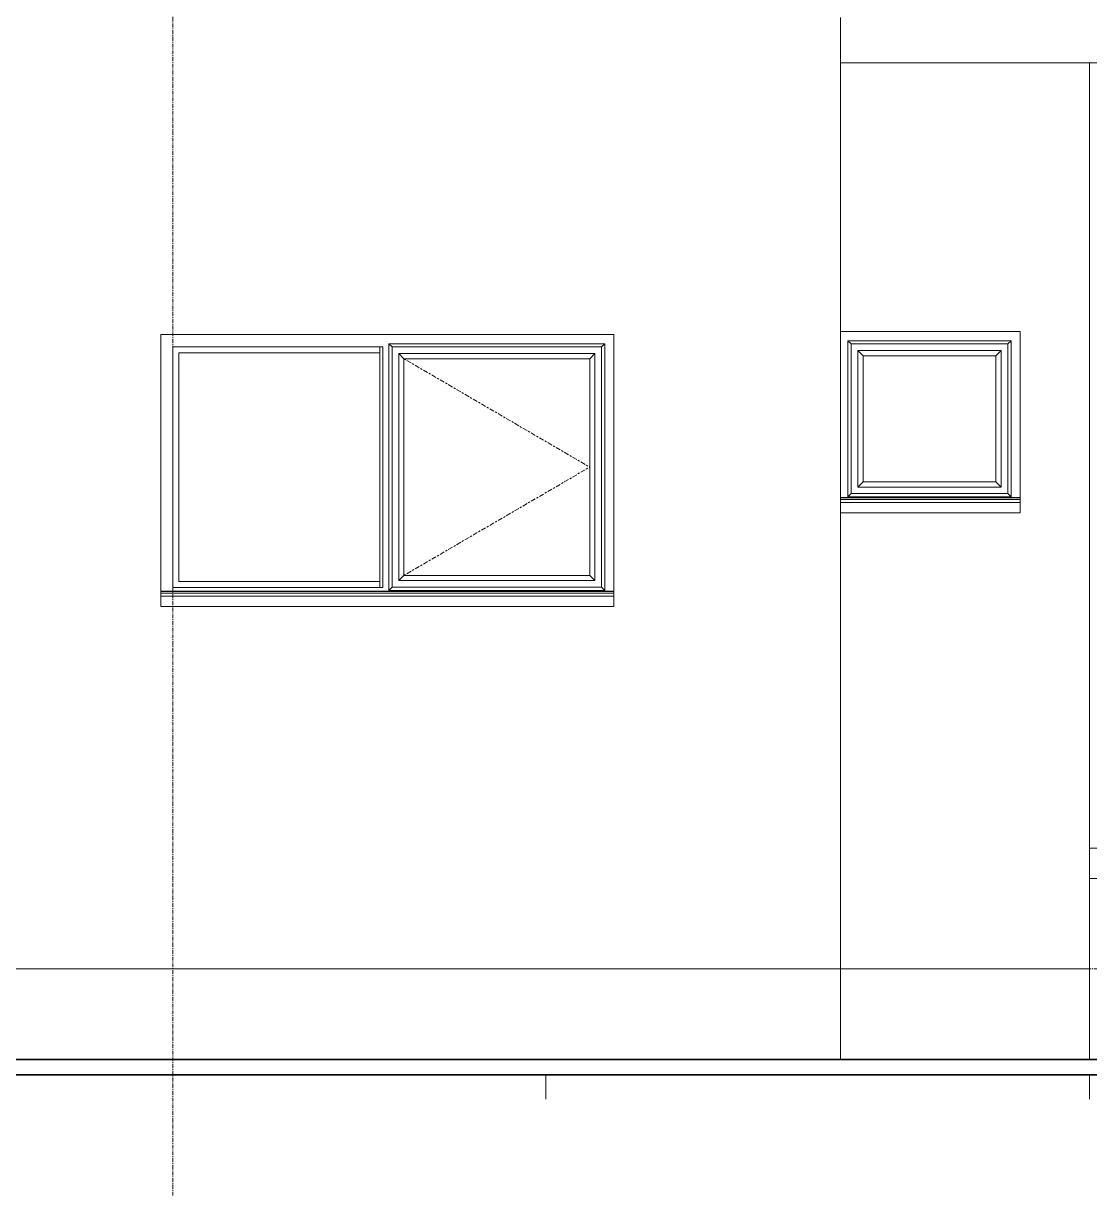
# Model space of a CAD drawing. Header units: inches. Extents: x 22 to 382261, y 22 to 371281.
# Drawn here: x 305442 to 308972, y 112858 to 116738 of the extents above; entities that cross this region are included whole.
import ezdxf

# ---------------------------------------------------------------- set-up
doc = ezdxf.new("R2010")
doc.units = ezdxf.units.IN
doc.header["$MEASUREMENT"] = 0
doc.linetypes.add('Centre', pattern=[31.75, 6.35, -4.7625, 15.875, -4.7625])
doc.linetypes.add('Grid Line 1_2_', pattern=[22.225, 12.7, -3.175, 3.175, -3.175])
for name, color, linetype, lineweight in [('A-FLOR', 192, 'Continuous', 9), ('A-FLOR-LEVL', 51, 'Continuous', 9), ('A-GLAZ', 151, 'Continuous', 9), ('A-WALL', 113, 'Continuous', 9), ('I-WALL', 2, 'Continuous', 9), ('Q-CASE', 31, 'Continuous', 9), ('S-GRID', 1, 'Continuous', 9)]:
    doc.layers.add(name, color=color, linetype=linetype, lineweight=lineweight)

# ---------------------------------------------------------------- blocks, each defined once
blk = doc.blocks.new('Dbl Plain - 1500 by 900-492825-Left Side Elevation - Callout 1')
at = {"layer": 'A-GLAZ'}
for p, q in [((9198.8, 1553), (9198.8, 2370)), ((9198.8, 2370), (9913.8, 2370)), ((9209.6, 2359.2), (9198.8, 2370)), ((9198.8, 1553), (9198.8, 2370)), ((9198.8, 2370), (9913.8, 2370)), ((9913.8, 2370), (9903, 2359.2)), ((9913.8, 2370), (9913.8, 1553)), ((9913.8, 2370), (9913.8, 1553)), ((9168.8, 2360), (8483.8, 2360)), ((8483.8, 2360), (8483.8, 1563)), ((8483.8, 1563), (8483.8, 2360)), ((8483.8, 2360), (9168.8, 2360)), ((8483.8, 2360), (9178.8, 2360)), ((8483.8, 1563), (8483.8, 2360)), ((8503.8, 1583), (8503.8, 2340)), ((9168.8, 2340), (8503.8, 2340)), ((9168.8, 2360), (9168.8, 2340)), ((9168.8, 2360), (9168.8, 1563)), ((9178.8, 2360), (9178.8, 1563)), ((9209.6, 1563.8), (9209.6, 2359.2)), ((9903, 2359.2), (9209.6, 2359.2)), ((9248.8, 2320), (9231.4, 2337.4)), ((9231.4, 2337.4), (9231.4, 1585.6)), ((9881.2, 2337.4), (9231.4, 2337.4)), ((9881.2, 2337.4), (9863.8, 2320)), ((9881.2, 1585.6), (9881.2, 2337.4)), ((9903, 2359.2), (9903, 1563.8)), ((9248.8, 2320), (9248.8, 1603)), ((9863.8, 2320), (9248.8, 2320)), ((9863.8, 2320), (9248.8, 2320)), ((9248.8, 2320), (9248.8, 1603)), ((9863.8, 1603), (9863.8, 2320)), ((9863.8, 1603), (9863.8, 2320)), ((9231.4, 1585.6), (9248.8, 1603)), ((9248.8, 1603), (9863.8, 1603)), ((9248.8, 1603), (9863.8, 1603)), ((9881.2, 1585.6), (9863.8, 1603)), ((8483.8, 1563), (9168.8, 1563)), ((9168.8, 1563), (8483.8, 1563)), ((9178.8, 1563), (8483.8, 1563)), ((9168.8, 1583), (8503.8, 1583)), ((9168.8, 1563), (9168.8, 1583)), ((9198.8, 1553), (9209.6, 1563.8)), ((9913.8, 1553), (9198.8, 1553)), ((9913.8, 1553), (9198.8, 1553)), ((9903, 1563.8), (9209.6, 1563.8)), ((9231.4, 1585.6), (9881.2, 1585.6)), ((9913.8, 1553), (9903, 1563.8)), ((8443.8, 1551), (9943.8, 1551)), ((9943.8, 1549.7), (8443.8, 1549.7)), ((9943.8, 1544.7), (8443.8, 1544.7)), ((8443.8, 1533.8), (8443.8, 1539.5)), ((8443.8, 1500), (8443.8, 1533.8)), ((9943.8, 1533.8), (8443.8, 1533.8)), ((8468.8, 1533.8), (9918.8, 1533.8)), ((9943.8, 1539.5), (9943.8, 1533.8)), ((9943.8, 1533.8), (9943.8, 1500)), ((9943.8, 1500), (8443.8, 1500))]:
    blk.add_line(p, q, dxfattribs=at)
at = {"layer": 'A-GLAZ', "linetype": 'Centre'}
for p in [(9248.8, 2320), (9248.8, 1603)]:
    blk.add_line(p, (9863.8, 1961.5), dxfattribs=at)
blk = doc.blocks.new('Windows_Sgl_Plain - 600 by 600-438116-Left Side Elevation - Callout 1')
at = {"layer": 'A-GLAZ'}
for p, q in [((10718.8, 1863), (10718.8, 2380)), ((10729.6, 2369.2), (10718.8, 2380)), ((10718.8, 2380), (11258.8, 2380)), ((10729.6, 1873.8), (10729.6, 2369.2)), ((11248, 2369.2), (10729.6, 2369.2)), ((11258.8, 2380), (11248, 2369.2)), ((11248, 2369.2), (11248, 1873.8)), ((11258.8, 2380), (11258.8, 1863)), ((10768.8, 2330), (10751.4, 2347.4)), ((10751.4, 2347.4), (10751.4, 1895.6)), ((11226.2, 2347.4), (10751.4, 2347.4)), ((10768.8, 2330), (10768.8, 1913)), ((11208.8, 2330), (10768.8, 2330)), ((11226.2, 2347.4), (11208.8, 2330)), ((11208.8, 1913), (11208.8, 2330)), ((11226.2, 1895.6), (11226.2, 2347.4)), ((10768.8, 1913), (10751.4, 1895.6)), ((10768.8, 1913), (11208.8, 1913)), ((11208.8, 1913), (11226.2, 1895.6)), ((10729.6, 1873.8), (10718.8, 1863)), ((11258.8, 1863), (10718.8, 1863)), ((11248, 1873.8), (10729.6, 1873.8)), ((10751.4, 1895.6), (11226.2, 1895.6)), ((11248, 1873.8), (11258.8, 1863)), ((10693.8, 1861), (11288.8, 1861)), ((11288.8, 1859.7), (10693.8, 1859.7)), ((11288.8, 1854.7), (10693.8, 1854.7)), ((11288.8, 1843.8), (10693.8, 1843.8)), ((11288.8, 1849.5), (11288.8, 1843.8)), ((11288.8, 1843.8), (11288.8, 1810)), ((11288.8, 1810), (10693.8, 1810))]:
    blk.add_line(p, q, dxfattribs=at)
blk = doc.blocks.new('Casework 29 - Casework 29-858232-Left Side Elevation - Callout 1')
at = {"layer": 'Q-CASE'}
for p, q in [((11518.8, 700), (11568.8, 700)), ((12668.8, 700), (12569.3, 700)), ((11565.5, 600), (11518.8, 600))]:
    blk.add_line(p, q, dxfattribs=at)

msp = doc.modelspace()

# ---------------------------------------------------------------- linework, layer by layer
at = {"layer": 'A-FLOR'}
msp.add_line((310071.6, 116608), (308146.6, 116608), dxfattribs=at)
at = {"layer": 'A-FLOR', "lineweight": 35}
for p, q in [((311117.6, 113308), (273725.8, 113308)), ((273725.8, 113258), (311117.6, 113258))]:
    msp.add_line(p, q, dxfattribs=at)
at = {"layer": 'A-FLOR-LEVL', "linetype": 'Grid Line 1_2_'}
for p, q in [((274114.5, 113608), (312992.1, 113608)), ((274114.5, 113308), (312992.1, 113308))]:
    msp.add_line(p, q, dxfattribs=at)
at = {"layer": 'A-WALL'}
for p, q in [((308146.6, 116758), (308146.6, 113308)), ((305896.6, 115708), (307396.6, 115708)), ((305896.6, 114847.4), (305896.6, 115708)), ((307396.6, 115708), (307396.6, 114847.4)), ((302222.6, 113608), (308146.6, 113608))]:
    msp.add_line(p, q, dxfattribs=at)
at = {"layer": 'I-WALL'}
for p, q in [((308971.6, 113308), (308971.6, 116608)), ((308146.6, 115718), (308741.6, 115718)), ((308741.6, 115718), (308741.6, 115157.4)), ((308146.6, 113608), (308971.6, 113608)), ((307171.6, 113258), (307171.6, 113177.1)), ((308971.6, 113177.1), (308971.6, 113258))]:
    msp.add_line(p, q, dxfattribs=at)
at = {"layer": 'S-GRID', "linetype": 'Grid Line 1_2_'}
msp.add_line((305936.6, 112858), (305936.6, 128092.2), dxfattribs=at)

# ---------------------------------------------------------------- block references
at = {"layer": 'A-GLAZ', "linetype": 'Centre'}
msp.add_blockref('Dbl Plain - 1500 by 900-492825-Left Side Elevation - Callout 1', (297452.8, 113308), dxfattribs=at)
at = {"layer": 'A-GLAZ'}
msp.add_blockref('Windows_Sgl_Plain - 600 by 600-438116-Left Side Elevation - Callout 1', (297452.8, 113308), dxfattribs=at)
at = {"layer": 'Q-CASE'}
msp.add_blockref('Casework 29 - Casework 29-858232-Left Side Elevation - Callout 1', (297452.8, 113308), dxfattribs=at)

doc.saveas('drawing.dxf')
